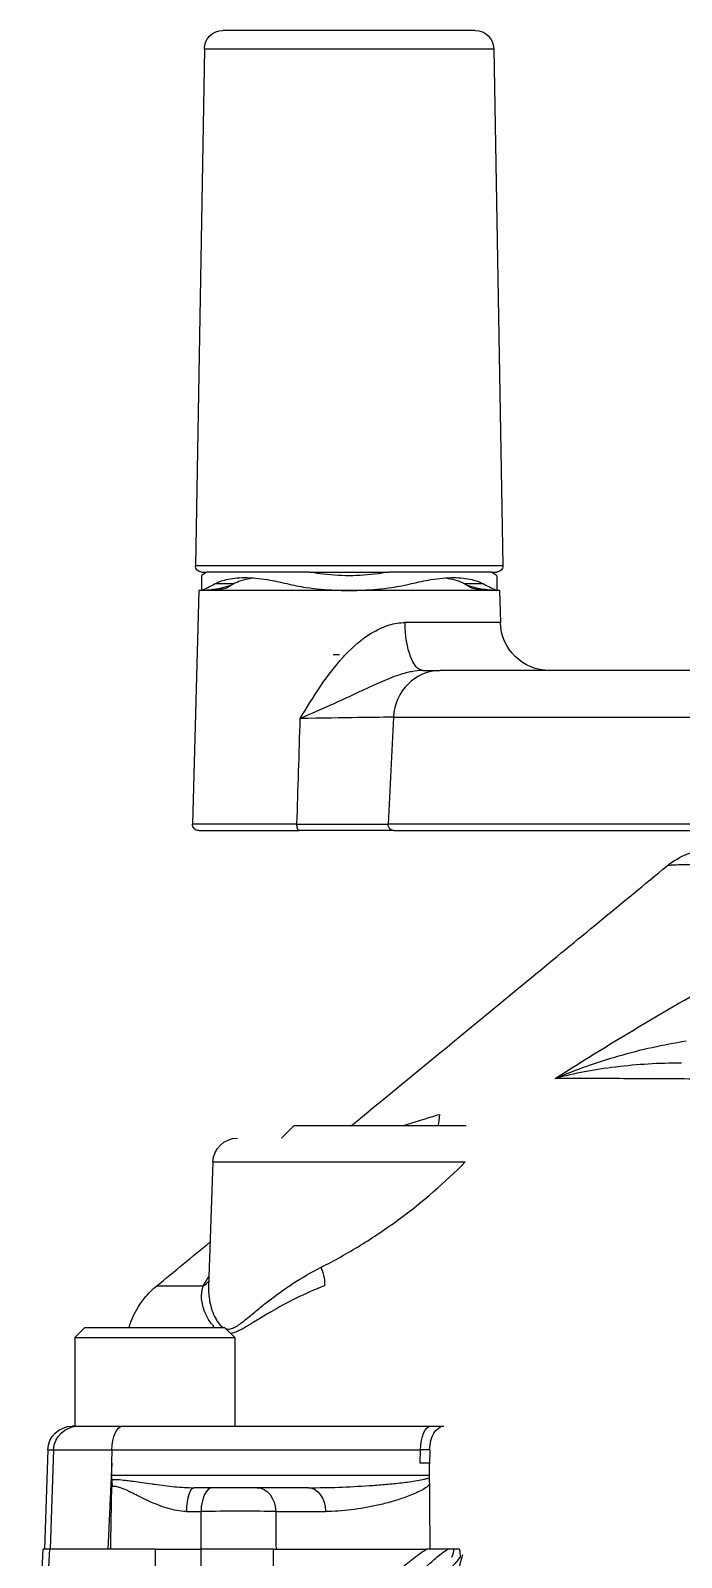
# Model space of a CAD drawing. Header units: millimetres. Extents: x 553637 to 584936, y 5008 to 53898.
# Drawn here: x 559825.5 to 559878.4, y 33352.8 to 33476.9 of the extents above; entities that cross this region are included whole.
import ezdxf

# ---------------------------------------------------------------- set-up
doc = ezdxf.new("R2010")
doc.units = ezdxf.units.MM
doc.header["$LTSCALE"] = 10
doc.header["$MEASUREMENT"] = 0
doc.layers.add('2', color=2, linetype='Continuous')

msp = doc.modelspace()

# ---------------------------------------------------------------- linework, layer by layer
at = {"layer": '2', "extrusion": (-1, 1.31047e-06, 1.33332e-29)}
for p, q in [((559861.65, 33476.89), (559841.14, 33476.89)), ((559839.64, 33475.41), (559838.91, 33433.39)), ((559839.64, 33475.41), (559863.15, 33475.41)), ((559863.15, 33475.41), (559863.89, 33433.39)), ((559863.89, 33433.39), (559838.91, 33433.39)), ((559839.4, 33432.59), (559839.4, 33431.39)), ((559839.41, 33432.89), (559839.84, 33432.89)), ((559848.17, 33432.89), (559839.84, 33432.89)), ((559848.17, 33432.89), (559854.62, 33432.89)), ((559862.96, 33432.89), (559854.63, 33432.89)), ((559862.96, 33432.89), (559863.39, 33432.89)), ((559863.4, 33432.59), (559863.4, 33431.39)), ((559839.18, 33431.39), (559838.68, 33412.4)), ((559863.62, 33431.39), (559839.18, 33431.39)), ((559840.52, 33431.95), (559842.05, 33431.95)), ((559860.75, 33431.95), (559862.28, 33431.95)), ((559863.62, 33431.39), (559863.69, 33428.78)), ((559863.69, 33428.78), (559855.94, 33428.78)), ((559850.1, 33426.18), (559850.62, 33426.18)), ((559971.92, 33424.89), (559858.8, 33424.89)), ((559855.01, 33421.1), (559975.92, 33421.09)), ((559847.16, 33412.4), (559838.68, 33412.4)), ((559839.18, 33411.89), (559847.33, 33411.89)), ((559976.37, 33412.41), (559854.56, 33412.41)), ((559855.04, 33411.89), (559975.87, 33411.89)), ((559846.9, 33387.89), (559845.9, 33386.89)), ((559860.9, 33387.89), (559846.9, 33387.89)), ((559840.33, 33384.96), (559839.98, 33374.8)), ((559840.33, 33384.96), (559860.83, 33384.96)), ((559829.91, 33371.49), (559829.11, 33370.69)), ((559829.11, 33370.69), (559842.11, 33370.69)), ((559829.11, 33370.69), (559829.11, 33363.49)), ((559841.31, 33371.49), (559829.91, 33371.49)), ((559841.31, 33371.49), (559842.11, 33370.69)), ((559842.11, 33370.69), (559842.11, 33363.49)), ((559829.11, 33363.49), (559828.92, 33363.49)), ((559829.11, 33363.49), (559858.04, 33363.49)), ((559826.92, 33361.56), (559826.64, 33353.49)), ((559826.92, 33361.56), (559857.19, 33361.56)), ((559827.39, 33361.56), (559827.11, 33353.49)), ((559832.11, 33359.52), (559832.12, 33360.49)), ((559832.12, 33360.49), (559832.14, 33361.56)), ((559857.18, 33360.49), (559857.19, 33361.56)), ((559857.95, 33361.56), (559857.93, 33360.39)), ((559857.93, 33360.39), (559857.93, 33360.49)), ((559832.11, 33359.52), (559857.93, 33359.52)), ((559848.1, 33358.49), (559838.82, 33358.49)), ((559838.18, 33356.56), (559839.37, 33356.56)), ((559845.44, 33356.56), (559849.48, 33356.56)), ((559825.52, 33333.75), (559826.55, 33353.49)), ((559826.05, 33333.89), (559827.08, 33353.49)), ((559835.63, 33353.49), (559839.37, 33353.49)), ((559835.63, 33353.49), (559835.63, 33339.14)), ((559845.27, 33353.49), (559857.72, 33353.49))]:
    msp.add_line(p, q, dxfattribs=at)
at = {"layer": '2', "extrusion": (3.3667e-22, 2.56909e-16, -1)}
for centre, radius, start, end in [((-559841.14, 33475.39), 1.5, 1.0001, 90.0001), ((-559861.65, 33475.39), 1.5, 90.0001, 179.0001), ((-559839.41, 33433.39), 0.5, 270.0001, 1.0001), ((-559863.39, 33433.39), 0.5, 179.0001, 270.0001), ((-559838.94, 33451.39), 20, 263.9005, 268.6772), ((-559840.4, 33433.39), 2, 250.6286, 270.0001), ((-559862.4, 33433.39), 2, 270.0001, 289.3716), ((-559863.86, 33451.39), 20, 271.323, 276.0996), ((-559867.69, 33428.89), 4, 270.0001, 358.5001), ((-559839.18, 33412.39), 0.5, 270.0001, 1.5001), ((-559842.33, 33384.89), 2, 2.0001, 90.0001), ((-559828.92, 33361.49), 2, 2.0001, 90.0001), ((-559829.39, 33361.49), 2, 2.0001, 90.0001)]:
    msp.add_arc(centre, radius, start, end, dxfattribs=at)
at = {"layer": '2'}
for centre, major_axis, ratio, start_param, end_param in [((559838.94, 33451.39), (0, 20), 0.707107, 3.174903, 3.347236), ((559863.86, 33451.39), (0, 20), 0.707107, 2.935949, 3.108283), ((559858.8, 33420.89), (0, 4), 0.949526, 0, 1.518436), ((559848.45, 33376.48), (-0.81, 1.83), 0.304343, 3.545906, 4.54082), ((559838.4, 33376.47), (-1.76, 0.95), 0.897197, 2.653546, 2.975479), ((559855.06, 33360.49), (-5, 0), 0.000057, 4.102433, 4.275943), ((559855.09, 33361.49), (-4.98, -0.03), 0.012121, 4.101521, 4.276117), ((559831.33, 33358.53), (0, 2), 0.422722, 4.747296, 5.037355), ((559838.82, 33356.49), (0, 2), 0.318361, 0, 1.53589), ((559840.3, 33356.49), (0, 2), 0.466263, 0, 1.53589), ((560291.43, 33238.07), (-122.18, 434.89), 0.982721, 1.04372, 1.049181)]:
    msp.add_ellipse(centre, major_axis=major_axis, ratio=ratio, start_param=start_param, end_param=end_param, dxfattribs=at)
at = {"layer": '2', "extrusion": (3.3667e-22, 2.56909e-16, -1)}
for centre, major_axis, ratio, start_param, end_param in [((559857.42, 33428.89), (0, -4), 0.369573, 0, 1.544616), ((559847.33, 33412.39), (0, -0.5), 0.333167, 0, 1.596976), ((559855.04, 33412.39), (0, -0.5), 0.94978, 0, 1.623156), ((559857.73, 33388.89), (0, -2), 0.505624, 4.747296, 5.235988), ((559832.98, 33361.49), (0, -2), 0.422722, 1.605703, 3.141593), ((559858.04, 33361.49), (0, -2), 0.422722, 1.605703, 3.141593), ((559859.09, 33361.49), (0, -2), 0.573366, 1.605703, 3.141593), ((559832.53, 33359.49), (0, -1), 0.422722, 1.24583, 1.605703), ((559843.94, 33356.49), (0, -2), 0.747016, 3.141593, 4.677482), ((559848.1, 33356.49), (0, -2), 0.691305, 3.141593, 4.677482)]:
    msp.add_ellipse(centre, major_axis=major_axis, ratio=ratio, start_param=start_param, end_param=end_param, dxfattribs=at)
at = {"layer": '2'}
for points, knots in [([(559839.84, 33432.89), (559839.76, 33432.83), (559839.69, 33432.79), (559839.48, 33432.64), (559839.4, 33432.59), (559839.4, 33432.59)], [5.3476986, 5.3476986, 5.3476986, 5.3476986, 5.4333634, 5.4333634, 5.668013, 5.668013, 5.668013, 5.668013]), ([(559840.52, 33431.95), (559840.77, 33432.08), (559841.07, 33432.19), (559841.85, 33432.38), (559842.36, 33432.44), (559843.47, 33432.44), (559844.09, 33432.38), (559845.26, 33432.19), (559845.79, 33432.08), (559846.33, 33431.95)], [1.478547, 1.478547, 1.478547, 1.478547, 1.6546881, 1.6546881, 1.8893377, 1.8893377, 2.1239872, 2.1239872, 2.3001284, 2.3001284, 2.3001284, 2.3001284]), ([(559854.63, 33432.89), (559854.34, 33432.83), (559854.06, 33432.79), (559852.98, 33432.64), (559852.18, 33432.59), (559850.62, 33432.59), (559849.82, 33432.64), (559848.74, 33432.79), (559848.45, 33432.83), (559848.17, 33432.89)], [5.3476986, 5.3476986, 5.3476986, 5.3476986, 5.4333634, 5.4333634, 5.668013, 5.668013, 5.9026625, 5.9026625, 5.9883273, 5.9883273, 5.9883273, 5.9883273]), ([(559856.46, 33431.95), (559857.01, 33432.08), (559857.54, 33432.19), (559858.71, 33432.38), (559859.33, 33432.44), (559860.44, 33432.44), (559860.95, 33432.38), (559861.73, 33432.19), (559862.02, 33432.08), (559862.28, 33431.95)], [1.478547, 1.478547, 1.478547, 1.478547, 1.6546881, 1.6546881, 1.8893377, 1.8893377, 2.1239872, 2.1239872, 2.3001284, 2.3001284, 2.3001284, 2.3001284]), ([(559863.4, 33432.59), (559863.4, 33432.59), (559863.32, 33432.64), (559863.1, 33432.79), (559863.04, 33432.83), (559862.96, 33432.89)], [5.668013, 5.668013, 5.668013, 5.668013, 5.9026625, 5.9026625, 5.9883273, 5.9883273, 5.9883273, 5.9883273]), ([(559839.41, 33431.4), (559839.42, 33431.4), (559839.43, 33431.41), (559839.52, 33431.45), (559839.68, 33431.52), (559840.08, 33431.72), (559840.29, 33431.82), (559840.52, 33431.95)], [-7.4758351, -7.4758351, -7.4758351, -7.4758351, -7.411833, -7.411833, -7.1824276, -7.1824276, -7.02194, -7.02194, -7.02194, -7.02194]), ([(559841.82, 33431.81), (559841.8, 33431.79), (559841.78, 33431.78), (559841.69, 33431.72), (559841.63, 33431.68), (559841.58, 33431.65)], [9.25811636, 9.25811636, 9.25811636, 9.25811636, 9.28180358, 9.28180358, 9.3529695, 9.3529695, 9.3529695, 9.3529695]), ([(559842.05, 33431.95), (559842.08, 33431.97), (559842.11, 33431.98), (559842.52, 33432.21), (559843.04, 33432.35), (559843.65, 33432.41)], [1.1371203, 1.1371203, 1.1371203, 1.1371203, 1.1627532, 1.1627532, 1.4496067, 1.4496067, 1.4496067, 1.4496067]), ([(559846.33, 33431.95), (559846.83, 33431.82), (559847.36, 33431.72), (559848.7, 33431.52), (559849.52, 33431.45), (559850.5, 33431.41), (559850.71, 33431.4), (559850.93, 33431.4)], [-1.4088325, -1.4088325, -1.4088325, -1.4088325, -1.2483449, -1.2483449, -1.0189395, -1.0189395, -0.9549375, -0.9549375, -0.9549375, -0.9549375]), ([(559850.93, 33431.4), (559851.09, 33431.39), (559851.24, 33431.39), (559851.55, 33431.39), (559851.71, 33431.39), (559851.87, 33431.4)], [9.796272, 9.796272, 9.796272, 9.796272, 9.84275378, 9.84275378, 9.88923555, 9.88923555, 9.88923555, 9.88923555]), ([(559851.87, 33431.4), (559852.09, 33431.4), (559852.3, 33431.41), (559853.27, 33431.45), (559854.09, 33431.52), (559855.43, 33431.72), (559855.97, 33431.82), (559856.46, 33431.95)], [-7.4758351, -7.4758351, -7.4758351, -7.4758351, -7.411833, -7.411833, -7.1824276, -7.1824276, -7.02194, -7.02194, -7.02194, -7.02194]), ([(559859.14, 33432.41), (559859.76, 33432.35), (559860.28, 33432.21), (559860.69, 33431.98), (559860.72, 33431.97), (559860.75, 33431.95)], [1.6484329, 1.6484329, 1.6484329, 1.6484329, 1.9352865, 1.9352865, 1.9609194, 1.9609194, 1.9609194, 1.9609194]), ([(559861.21, 33431.65), (559861.17, 33431.68), (559861.11, 33431.72), (559861.02, 33431.78), (559861, 33431.79), (559860.97, 33431.81)], [9.72242731, 9.72242731, 9.72242731, 9.72242731, 9.79359324, 9.79359324, 9.81728045, 9.81728045, 9.81728045, 9.81728045]), ([(559862.28, 33431.95), (559862.51, 33431.82), (559862.71, 33431.72), (559863.12, 33431.52), (559863.28, 33431.45), (559863.37, 33431.41), (559863.38, 33431.4), (559863.39, 33431.4)], [-1.4088325, -1.4088325, -1.4088325, -1.4088325, -1.2483449, -1.2483449, -1.0189395, -1.0189395, -0.9549375, -0.9549375, -0.9549375, -0.9549375]), ([(559847.43, 33420.99), (559847.94, 33421.85), (559848.47, 33422.71), (559849.04, 33423.55), (559849.07, 33423.6), (559849.11, 33423.66), (559849.15, 33423.72), (559849.69, 33424.5), (559850.26, 33425.25), (559850.89, 33425.95), (559850.96, 33426.03), (559851.03, 33426.11), (559851.11, 33426.18), (559851.73, 33426.84), (559852.41, 33427.44), (559853.18, 33427.91), (559853.25, 33427.95), (559853.33, 33428), (559853.41, 33428.04), (559853.81, 33428.27), (559854.24, 33428.46), (559854.67, 33428.59), (559855.09, 33428.71), (559855.51, 33428.78), (559855.94, 33428.78)], [0, 0, 0, 0, 0.00302805, 0.00302805, 0.00302805, 0.00323898, 0.00323898, 0.00323898, 0.00605611, 0.00605611, 0.00605611, 0.00638061, 0.00638061, 0.00638061, 0.00908416, 0.00908416, 0.00908416, 0.009356, 0.009356, 0.009356, 0.01075366, 0.01075366, 0.01075366, 0.01211222, 0.01211222, 0.01211222, 0.01211222]), ([(559857.42, 33424.89), (559857.1, 33424.89), (559856.78, 33424.85), (559856.47, 33424.79), (559856.32, 33424.76), (559856.17, 33424.73), (559856.02, 33424.69), (559855.82, 33424.64), (559855.63, 33424.58), (559855.44, 33424.52), (559855.19, 33424.44), (559854.94, 33424.34), (559854.7, 33424.25), (559854.17, 33424.04), (559853.67, 33423.81), (559853.18, 33423.59), (559852.87, 33423.45), (559852.57, 33423.31), (559852.27, 33423.17), (559851.69, 33422.9), (559851.11, 33422.62), (559850.53, 33422.36), (559850.32, 33422.26), (559850.11, 33422.16), (559849.89, 33422.07), (559849.09, 33421.71), (559848.26, 33421.35), (559847.43, 33420.99)], [0, 0, 0, 0, 0.00095483, 0.00095483, 0.00095483, 0.00141525, 0.00141525, 0.00141525, 0.00202087, 0.00202087, 0.00202087, 0.0028305, 0.0028305, 0.0028305, 0.00458613, 0.00458613, 0.00458613, 0.005661, 0.005661, 0.005661, 0.00774771, 0.00774771, 0.00774771, 0.0084915, 0.0084915, 0.0084915, 0.011322, 0.011322, 0.011322, 0.011322]), ([(559855.01, 33421.1), (559854.72, 33421.09), (559854.33, 33421.09), (559853.84, 33421.08), (559853.84, 33421.08), (559853.84, 33421.08), (559853.83, 33421.08), (559853.35, 33421.08), (559852.77, 33421.07), (559852.12, 33421.06), (559852.11, 33421.06), (559852.1, 33421.06), (559852.09, 33421.06), (559850.79, 33421.04), (559849.19, 33421.02), (559847.43, 33420.99)], [0, 0, 0, 0, 0.00276901, 0.00276901, 0.00276901, 0.00278914, 0.00278914, 0.00278914, 0.00553802, 0.00553802, 0.00553802, 0.00557819, 0.00557819, 0.00557819, 0.01107604, 0.01107604, 0.01107604, 0.01107604]), ([(559847.16, 33412.4), (559848.03, 33412.4), (559848.84, 33412.4), (559849.61, 33412.4), (559850.38, 33412.41), (559851.1, 33412.41), (559851.74, 33412.41), (559853.01, 33412.41), (559853.99, 33412.41), (559854.56, 33412.41)], [0, 0, 0, 0, 0.00275216, 0.00275216, 0.00275216, 0.00551384, 0.00551384, 0.00551384, 0.01102767, 0.01102767, 0.01102767, 0.01102767]), ([(559855.04, 33411.89), (559854.89, 33411.89), (559854.71, 33411.89), (559854.51, 33411.89), (559854.32, 33411.89), (559854.09, 33411.89), (559853.85, 33411.89), (559853.35, 33411.89), (559852.77, 33411.89), (559852.1, 33411.89), (559851.43, 33411.89), (559850.69, 33411.89), (559849.89, 33411.89), (559849.89, 33411.89), (559849.88, 33411.89), (559849.88, 33411.89), (559849.48, 33411.89), (559849.07, 33411.89), (559848.65, 33411.89), (559848.22, 33411.89), (559847.78, 33411.89), (559847.33, 33411.89)], [0, 0, 0, 0, 0.00141786, 0.00141786, 0.00141786, 0.00283573, 0.00283573, 0.00283573, 0.00567146, 0.00567146, 0.00567146, 0.00850719, 0.00850719, 0.00850719, 0.00852132, 0.00852132, 0.00852132, 0.00992505, 0.00992505, 0.00992505, 0.01134291, 0.01134291, 0.01134291, 0.01134291]), ([(559877.24, 33409.02), (559877.74, 33409.43), (559878.31, 33409.76), (559879.52, 33410.22), (559880.16, 33410.35), (559880.88, 33410.38), (559880.96, 33410.39), (559881.05, 33410.39)], [0, 0, 0, 0, 1.945729, 1.945729, 3.856344, 3.856344, 4.114492, 4.114492, 4.114492, 4.114492]), ([(559851.56, 33387.89), (559856.45, 33391.91), (559861.34, 33395.93), (559869.9, 33402.98), (559873.57, 33406), (559877.24, 33409.02)], [20.735702, 20.735702, 20.735702, 20.735702, 40.000001, 40.000001, 54.461567, 54.461567, 54.461567, 54.461567]), ([(559902.96, 33408.98), (559900.83, 33409.01), (559898.75, 33409.04), (559896.79, 33409.06), (559896.4, 33409.06), (559896.02, 33409.06), (559895.64, 33409.07), (559894.85, 33409.08), (559894.09, 33409.08), (559893.33, 33409.09), (559892.99, 33409.09), (559892.65, 33409.1), (559892.31, 33409.1), (559891.56, 33409.1), (559890.83, 33409.11), (559890.12, 33409.11), (559889.81, 33409.12), (559889.51, 33409.12), (559889.22, 33409.12), (559888.51, 33409.12), (559887.83, 33409.13), (559887.18, 33409.13), (559886.92, 33409.13), (559886.67, 33409.13), (559886.42, 33409.13), (559885.78, 33409.14), (559885.17, 33409.14), (559884.59, 33409.14), (559884.38, 33409.14), (559884.17, 33409.14), (559883.96, 33409.14), (559883.39, 33409.14), (559882.86, 33409.14), (559882.35, 33409.14), (559881.66, 33409.14), (559881.04, 33409.13), (559880.48, 33409.13), (559880.35, 33409.13), (559880.22, 33409.13), (559880.1, 33409.12), (559879.58, 33409.12), (559879.14, 33409.11), (559878.76, 33409.11), (559878.46, 33409.1), (559878.21, 33409.09), (559878, 33409.08), (559877.94, 33409.08), (559877.88, 33409.08), (559877.83, 33409.08), (559877.64, 33409.07), (559877.49, 33409.06), (559877.39, 33409.05), (559877.37, 33409.05), (559877.35, 33409.04), (559877.33, 33409.04), (559877.28, 33409.03), (559877.25, 33409.03), (559877.24, 33409.02)], [0.00000017, 0.00000017, 0.00000017, 0.00000017, 0.00671843, 0.00671843, 0.00671843, 0.00804854, 0.00804854, 0.00804854, 0.01080792, 0.01080792, 0.01080792, 0.01207281, 0.01207281, 0.01207281, 0.01488936, 0.01488936, 0.01488936, 0.01609707, 0.01609707, 0.01609707, 0.01897623, 0.01897623, 0.01897623, 0.02012134, 0.02012134, 0.02012134, 0.02305566, 0.02305566, 0.02305566, 0.02414561, 0.02414561, 0.02414561, 0.02713462, 0.02713462, 0.02713462, 0.031217, 0.031217, 0.031217, 0.03219415, 0.03219415, 0.03219415, 0.03621842, 0.03621842, 0.03621842, 0.03938115, 0.03938115, 0.03938115, 0.04024268, 0.04024268, 0.04024268, 0.04347675, 0.04347675, 0.04347675, 0.04426695, 0.04426695, 0.04426695, 0.04643736, 0.04643736, 0.04643736, 0.04643736]), ([(559868.14, 33391.74), (559868.97, 33392.1), (559869.83, 33392.44), (559870.7, 33392.74), (559871.56, 33393.05), (559872.43, 33393.33), (559873.32, 33393.58), (559875.1, 33394.09), (559876.92, 33394.5), (559878.78, 33394.79)], [0, 0, 0, 0, 0.00281548, 0.00281548, 0.00281548, 0.00562772, 0.00562772, 0.00562772, 0.01125545, 0.01125545, 0.01125545, 0.01125545]), ([(559878.4, 33392.99), (559876.57, 33392.99), (559874.8, 33392.88), (559873.09, 33392.67), (559873.07, 33392.67), (559873.06, 33392.67), (559873.05, 33392.67), (559872.19, 33392.56), (559871.36, 33392.44), (559870.53, 33392.28), (559869.72, 33392.13), (559868.91, 33391.95), (559868.14, 33391.74)], [0, 0, 0, 0, 0.00568702, 0.00568702, 0.00568702, 0.00572796, 0.00572796, 0.00572796, 0.00856318, 0.00856318, 0.00856318, 0.01137404, 0.01137404, 0.01137404, 0.01137404]), ([(559855.72, 33387.89), (559855.89, 33387.94), (559856.05, 33387.99), (559856.22, 33388.05), (559856.3, 33388.07), (559856.38, 33388.09), (559856.45, 33388.12), (559856.8, 33388.23), (559857.15, 33388.34), (559857.49, 33388.44), (559857.91, 33388.57), (559858.33, 33388.7), (559858.74, 33388.82)], [0.000000017, 0.000000017, 0.000000017, 0.000000017, 0.000579321, 0.000579321, 0.000579321, 0.000842033, 0.000842033, 0.000842033, 0.002032738, 0.002032738, 0.002032738, 0.003486138, 0.003486138, 0.003486138, 0.003486138]), ([(559849.14, 33376.41), (559850.21, 33376.95), (559851.27, 33377.55), (559852.32, 33378.19), (559853.37, 33378.84), (559854.41, 33379.54), (559855.41, 33380.27), (559857.4, 33381.74), (559859.23, 33383.32), (559860.83, 33384.96)], [0, 0, 0, 0, 0.00370537, 0.00370537, 0.00370537, 0.00741074, 0.00741074, 0.00741074, 0.01482148, 0.01482148, 0.01482148, 0.01482148]), ([(559841.39, 33371.41), (559841.4, 33371.4), (559841.41, 33371.4), (559841.42, 33371.4), (559841.48, 33371.39), (559841.53, 33371.38), (559841.59, 33371.38), (559841.7, 33371.38), (559841.82, 33371.41), (559841.94, 33371.46), (559842.06, 33371.5), (559842.18, 33371.57), (559842.31, 33371.65), (559842.31, 33371.65), (559842.32, 33371.65), (559842.32, 33371.65), (559842.45, 33371.73), (559842.58, 33371.83), (559842.71, 33371.93), (559842.84, 33372.02), (559842.96, 33372.13), (559843.09, 33372.23), (559843.1, 33372.24), (559843.1, 33372.24), (559843.11, 33372.24), (559843.24, 33372.35), (559843.38, 33372.47), (559843.52, 33372.58), (559843.66, 33372.7), (559843.81, 33372.82), (559843.95, 33372.94), (559844.24, 33373.18), (559844.54, 33373.42), (559844.85, 33373.66), (559844.85, 33373.66), (559844.86, 33373.66), (559844.86, 33373.67), (559845.17, 33373.91), (559845.5, 33374.15), (559845.83, 33374.39), (559846.16, 33374.63), (559846.51, 33374.87), (559846.86, 33375.1), (559847.58, 33375.56), (559848.33, 33376), (559849.14, 33376.41)], [0.01086028, 0.01086028, 0.01086028, 0.01086028, 0.01092606, 0.01092606, 0.01092606, 0.01127851, 0.01127851, 0.01127851, 0.01198342, 0.01198342, 0.01198342, 0.01266604, 0.01266604, 0.01266604, 0.01268833, 0.01268833, 0.01268833, 0.01339323, 0.01339323, 0.01339323, 0.01406999, 0.01406999, 0.01406999, 0.01409814, 0.01409814, 0.01409814, 0.01480305, 0.01480305, 0.01480305, 0.01550795, 0.01550795, 0.01550795, 0.01690413, 0.01690413, 0.01690413, 0.01691777, 0.01691777, 0.01691777, 0.01832758, 0.01832758, 0.01832758, 0.0197374, 0.0197374, 0.0197374, 0.02255703, 0.02255703, 0.02255703, 0.02255703]), ([(559833.51, 33371.49), (559833.56, 33371.65), (559833.61, 33371.8), (559833.93, 33372.66), (559834.31, 33373.32), (559835.08, 33374.26), (559835.41, 33374.6), (559835.77, 33374.89)], [1.779825, 1.779825, 1.779825, 1.779825, 2.279988, 2.279988, 4.517905, 4.517905, 5.938484, 5.938484, 5.938484, 5.938484]), ([(559835.77, 33374.89), (559835.77, 33374.89), (559835.8, 33374.89), (559835.87, 33374.89), (559835.93, 33374.89), (559836.02, 33374.89), (559836.14, 33374.89), (559836.22, 33374.89), (559836.32, 33374.9), (559836.44, 33374.9), (559836.69, 33374.9), (559837.01, 33374.9), (559837.41, 33374.9), (559837.44, 33374.9), (559837.47, 33374.9), (559837.5, 33374.9), (559837.94, 33374.9), (559838.46, 33374.9), (559839.06, 33374.9), (559839.22, 33374.9), (559839.38, 33374.9), (559839.55, 33374.9)], [0.10034932, 0.10034932, 0.10034932, 0.10034932, 0.10386921, 0.10386921, 0.10386921, 0.10716714, 0.10716714, 0.10716714, 0.1095749, 0.1095749, 0.1095749, 0.11482193, 0.11482193, 0.11482193, 0.11526039, 0.11526039, 0.11526039, 0.12094944, 0.12094944, 0.12094944, 0.12247673, 0.12247673, 0.12247673, 0.12247673]), ([(559840.5, 33371.49), (559840.47, 33371.52), (559840.43, 33371.56), (559840.39, 33371.6), (559840.39, 33371.61), (559840.38, 33371.62), (559840.37, 33371.63), (559840.3, 33371.71), (559840.24, 33371.78), (559840.18, 33371.86), (559839.99, 33372.13), (559839.83, 33372.42), (559839.71, 33372.7), (559839.7, 33372.72), (559839.7, 33372.73), (559839.69, 33372.74), (559839.54, 33373.11), (559839.45, 33373.48), (559839.42, 33373.84), (559839.42, 33373.85), (559839.42, 33373.86), (559839.42, 33373.86), (559839.4, 33374.23), (559839.44, 33374.58), (559839.55, 33374.9)], [0.014173092, 0.014173092, 0.014173092, 0.014173092, 0.014517239, 0.014517239, 0.014517239, 0.01460433, 0.01460433, 0.01460433, 0.015243101, 0.015243101, 0.015243101, 0.017420687, 0.017420687, 0.017420687, 0.017506438, 0.017506438, 0.017506438, 0.020324135, 0.020324135, 0.020324135, 0.020377888, 0.020377888, 0.020377888, 0.023227559, 0.023227559, 0.023227559, 0.023227559]), ([(559839.98, 33374.8), (559839.96, 33374.42), (559840, 33374.04), (559840.07, 33373.65), (559840.07, 33373.64), (559840.07, 33373.64), (559840.07, 33373.63), (559840.12, 33373.4), (559840.18, 33373.16), (559840.26, 33372.92), (559840.34, 33372.68), (559840.44, 33372.45), (559840.56, 33372.23), (559840.57, 33372.23), (559840.57, 33372.22), (559840.57, 33372.21), (559840.63, 33372.11), (559840.69, 33372.01), (559840.76, 33371.92), (559840.83, 33371.82), (559840.91, 33371.72), (559840.99, 33371.65), (559841, 33371.64), (559841, 33371.64), (559841, 33371.63), (559841.07, 33371.58), (559841.13, 33371.53), (559841.2, 33371.49)], [0.003378088, 0.003378088, 0.003378088, 0.003378088, 0.005639256, 0.005639256, 0.005639256, 0.00566307, 0.00566307, 0.00566307, 0.00704907, 0.00704907, 0.00704907, 0.008458884, 0.008458884, 0.008458884, 0.008500276, 0.008500276, 0.008500276, 0.009163792, 0.009163792, 0.009163792, 0.009868699, 0.009868699, 0.009868699, 0.009905368, 0.009905368, 0.009905368, 0.010421583, 0.010421583, 0.010421583, 0.010421583]), ([(559849.41, 33374.9), (559848.59, 33374.58), (559847.82, 33374.24), (559847.09, 33373.88), (559847.08, 33373.87), (559847.06, 33373.86), (559847.05, 33373.86), (559846.33, 33373.5), (559845.65, 33373.13), (559845.01, 33372.76), (559844.99, 33372.74), (559844.97, 33372.73), (559844.95, 33372.72), (559844.62, 33372.53), (559844.31, 33372.34), (559844, 33372.15), (559843.85, 33372.06), (559843.7, 33371.97), (559843.55, 33371.88), (559843.42, 33371.8), (559843.29, 33371.72), (559843.17, 33371.65), (559843.15, 33371.64), (559843.13, 33371.63), (559843.12, 33371.62), (559842.97, 33371.53), (559842.84, 33371.45), (559842.7, 33371.38), (559842.57, 33371.31), (559842.45, 33371.25), (559842.33, 33371.19), (559842.32, 33371.19), (559842.31, 33371.18), (559842.3, 33371.18), (559842.16, 33371.12), (559842.03, 33371.07), (559841.91, 33371.04), (559841.87, 33371.03), (559841.83, 33371.02), (559841.79, 33371.01)], [0, 0, 0, 0, 0.00284687, 0.00284687, 0.00284687, 0.00290345, 0.00290345, 0.00290345, 0.00571858, 0.00571858, 0.00571858, 0.0058069, 0.0058069, 0.0058069, 0.00725862, 0.00725862, 0.00725862, 0.00798448, 0.00798448, 0.00798448, 0.00862426, 0.00862426, 0.00862426, 0.00871034, 0.00871034, 0.00871034, 0.00943621, 0.00943621, 0.00943621, 0.0101032, 0.0101032, 0.0101032, 0.01016207, 0.01016207, 0.01016207, 0.01088793, 0.01088793, 0.01088793, 0.01112237, 0.01112237, 0.01112237, 0.01112237]), ([(559848.1, 33358.49), (559848.91, 33358.49), (559849.73, 33358.5), (559850.55, 33358.53), (559851.38, 33358.56), (559852.2, 33358.61), (559853.03, 33358.66), (559853.44, 33358.69), (559853.86, 33358.72), (559854.27, 33358.76), (559854.69, 33358.79), (559855.1, 33358.83), (559855.52, 33358.88), (559855.73, 33358.9), (559855.94, 33358.93), (559856.14, 33358.95), (559856.35, 33358.98), (559856.56, 33359.01), (559856.77, 33359.04), (559856.98, 33359.08), (559857.18, 33359.11), (559857.39, 33359.16), (559857.49, 33359.18), (559857.59, 33359.21), (559857.7, 33359.23), (559857.78, 33359.26), (559857.86, 33359.28), (559857.94, 33359.32)], [0, 0, 0, 0, 0.00287049, 0.00287049, 0.00287049, 0.00574097, 0.00574097, 0.00574097, 0.00717621, 0.00717621, 0.00717621, 0.00861146, 0.00861146, 0.00861146, 0.00932908, 0.00932908, 0.00932908, 0.0100467, 0.0100467, 0.0100467, 0.01076432, 0.01076432, 0.01076432, 0.01112313, 0.01112313, 0.01112313, 0.01141077, 0.01141077, 0.01141077, 0.01141077]), ([(559832.13, 33359.17), (559832.4, 33359.17), (559832.67, 33359.15), (559832.94, 33359.13), (559833.07, 33359.11), (559833.21, 33359.1), (559833.34, 33359.08), (559833.48, 33359.07), (559833.61, 33359.05), (559833.75, 33359.03), (559833.8, 33359.03), (559833.85, 33359.02), (559833.9, 33359.01), (559834.12, 33358.98), (559834.34, 33358.95), (559834.57, 33358.92), (559834.84, 33358.88), (559835.12, 33358.84), (559835.4, 33358.8), (559835.46, 33358.79), (559835.52, 33358.78), (559835.59, 33358.77), (559836.13, 33358.7), (559836.68, 33358.63), (559837.24, 33358.57), (559837.76, 33358.52), (559838.28, 33358.49), (559838.82, 33358.49)], [0, 0, 0, 0, 0.000883329, 0.000883329, 0.000883329, 0.001324993, 0.001324993, 0.001324993, 0.001766658, 0.001766658, 0.001766658, 0.001929781, 0.001929781, 0.001929781, 0.002649987, 0.002649987, 0.002649987, 0.003533315, 0.003533315, 0.003533315, 0.00373438, 0.00373438, 0.00373438, 0.005459442, 0.005459442, 0.005459442, 0.007066631, 0.007066631, 0.007066631, 0.007066631]), ([(559838.18, 33356.56), (559837.66, 33356.56), (559837.15, 33356.66), (559836.64, 33356.82), (559836.63, 33356.82), (559836.62, 33356.82), (559836.62, 33356.82), (559836.11, 33356.98), (559835.61, 33357.19), (559835.12, 33357.41), (559835.11, 33357.42), (559835.11, 33357.42), (559835.1, 33357.42), (559834.86, 33357.53), (559834.61, 33357.65), (559834.37, 33357.77), (559834.25, 33357.83), (559834.13, 33357.89), (559834.01, 33357.95), (559833.89, 33358.01), (559833.77, 33358.07), (559833.65, 33358.13), (559833.41, 33358.25), (559833.16, 33358.37), (559832.92, 33358.45), (559832.86, 33358.48), (559832.8, 33358.5), (559832.73, 33358.51), (559832.64, 33358.54), (559832.55, 33358.56), (559832.46, 33358.58), (559832.41, 33358.58), (559832.36, 33358.59), (559832.32, 33358.59), (559832.27, 33358.6), (559832.22, 33358.6), (559832.17, 33358.6)], [0, 0, 0, 0, 0.001604056, 0.001604056, 0.001604056, 0.00162761, 0.00162761, 0.00162761, 0.003238233, 0.003238233, 0.003238233, 0.003255219, 0.003255219, 0.003255219, 0.004069024, 0.004069024, 0.004069024, 0.004475926, 0.004475926, 0.004475926, 0.004882829, 0.004882829, 0.004882829, 0.005696633, 0.005696633, 0.005696633, 0.005900085, 0.005900085, 0.005900085, 0.006205261, 0.006205261, 0.006205261, 0.00635785, 0.00635785, 0.00635785, 0.006510438, 0.006510438, 0.006510438, 0.006510438]), ([(559857.94, 33358.72), (559857.66, 33358.47), (559857.34, 33358.3), (559857.02, 33358.15), (559856.66, 33357.97), (559856.29, 33357.83), (559855.93, 33357.7), (559855.57, 33357.56), (559855.2, 33357.45), (559854.83, 33357.35), (559854.47, 33357.24), (559854.1, 33357.15), (559853.74, 33357.07), (559853.01, 33356.9), (559852.29, 33356.78), (559851.58, 33356.69), (559850.87, 33356.6), (559850.17, 33356.56), (559849.48, 33356.56)], [0.00015345, 0.00015345, 0.00015345, 0.00015345, 0.00144445, 0.00144445, 0.00144445, 0.0028889, 0.0028889, 0.0028889, 0.00433335, 0.00433335, 0.00433335, 0.0057778, 0.0057778, 0.0057778, 0.00866671, 0.00866671, 0.00866671, 0.01155561, 0.01155561, 0.01155561, 0.01155561]), ([(559835.63, 33353.49), (559834.97, 33353.49), (559834.32, 33353.49), (559833.05, 33353.49), (559832.43, 33353.49), (559830.84, 33353.49), (559829.95, 33353.49), (559828.48, 33353.49), (559827.91, 33353.49), (559827.24, 33353.49), (559827.08, 33353.49), (559827.08, 33353.49)], [0, 0, 0, 0, 0.196384, 0.196384, 0.392758, 0.392758, 0.726747, 0.726747, 1.061208, 1.061208, 1.346629, 1.346629, 1.346629, 1.346629]), ([(559845.27, 33353.49), (559844.91, 33353.49), (559844.49, 33353.49), (559843.55, 33353.49), (559843.04, 33353.49), (559841.99, 33353.49), (559841.44, 33353.49), (559840.37, 33353.49), (559839.85, 33353.49), (559839.37, 33353.49)], [0, 0, 0, 0, 0.1612874, 0.1612874, 0.3223962, 0.3223962, 0.4838567, 0.4838567, 0.6454765, 0.6454765, 0.6454765, 0.6454765]), ([(559857.72, 33353.49), (559857.31, 33353.24), (559856.92, 33352.96), (559856.55, 33352.67), (559856.34, 33352.5), (559856.14, 33352.34), (559855.94, 33352.17), (559855.41, 33351.71), (559854.9, 33351.24), (559854.4, 33350.75), (559854.37, 33350.72), (559854.34, 33350.69), (559854.31, 33350.66), (559853.27, 33349.61), (559852.29, 33348.49), (559851.37, 33347.32)], [0, 0, 0, 0, 0.1163459, 0.1163459, 0.1163459, 0.1806733, 0.1806733, 0.1806733, 0.3509431, 0.3509431, 0.3509431, 0.3613465, 0.3613465, 0.3613465, 0.7226931, 0.7226931, 0.7226931, 0.7226931]), ([(559852.64, 33346.67), (559853.18, 33347.3), (559853.72, 33347.92), (559854.26, 33348.53), (559854.46, 33348.74), (559854.65, 33348.95), (559854.84, 33349.16), (559855.2, 33349.56), (559855.56, 33349.95), (559855.93, 33350.33), (559856.25, 33350.67), (559856.58, 33351.01), (559856.92, 33351.34), (559857.16, 33351.58), (559857.4, 33351.82), (559857.64, 33352.05), (559857.93, 33352.32), (559858.23, 33352.59), (559858.53, 33352.84), (559858.69, 33352.98), (559858.86, 33353.11), (559859.03, 33353.24), (559859.16, 33353.33), (559859.3, 33353.42), (559859.43, 33353.49)], [0.1422618, 0.1422618, 0.1422618, 0.1422618, 0.3566972, 0.3566972, 0.3566972, 0.4315289, 0.4315289, 0.4315289, 0.5711326, 0.5711326, 0.5711326, 0.6957149, 0.6957149, 0.6957149, 0.785568, 0.785568, 0.785568, 0.8927857, 0.8927857, 0.8927857, 0.952768, 0.952768, 0.952768, 1, 1, 1, 1]), ([(559859.43, 33353.49), (559859.3, 33353.49), (559859.16, 33353.49), (559858.89, 33353.49), (559858.75, 33353.49), (559858.25, 33353.49), (559858.01, 33353.49), (559857.72, 33353.49)], [0.0000077, 0.0000077, 0.0000077, 0.0000077, 0.0460006, 0.0460006, 0.104369, 0.104369, 0.2106394, 0.2106394, 0.2106394, 0.2106394]), ([(559859.87, 33353.49), (559859.79, 33353.49), (559859.71, 33353.49), (559859.57, 33353.49), (559859.5, 33353.49), (559859.43, 33353.49)], [0.00000901, 0.00000901, 0.00000901, 0.00000901, 0.02541512, 0.02541512, 0.05050521, 0.05050521, 0.05050521, 0.05050521]), ([(559860.38, 33353.49), (559860.3, 33353.49), (559860.21, 33353.49), (559860.03, 33353.49), (559859.95, 33353.49), (559859.87, 33353.49)], [0.00000091, 0.00000091, 0.00000091, 0.00000091, 0.02910445, 0.02910445, 0.06238865, 0.06238865, 0.06238865, 0.06238865]), ([(559860.44, 33352.86), (559860.32, 33352.72), (559860.2, 33352.57), (559859.89, 33352.2), (559859.7, 33351.97), (559859.51, 33351.75)], [-0.1749773, -0.1749773, -0.1749773, -0.1749773, -0.1155453, -0.1155453, -0.0259438, -0.0259438, -0.0259438, -0.0259438])]:
    msp.add_open_spline(points, degree=3, knots=knots, dxfattribs=at)
for points, degree in [([(559839.4, 33431.39), (559839.4, 33431.39), (559839.4, 33431.39), (559839.41, 33431.4)], 3), ([(559841.06, 33431.5), (559841.06, 33431.5), (559841.3, 33431.56), (559841.58, 33431.65)], 3), ([(559842.05, 33431.95), (559841.96, 33431.9), (559841.89, 33431.85), (559841.82, 33431.81)], 3), ([(559860.97, 33431.81), (559860.91, 33431.85), (559860.83, 33431.9), (559860.75, 33431.95)], 3), ([(559861.21, 33431.65), (559861.5, 33431.56), (559861.74, 33431.5), (559861.74, 33431.5)], 3), ([(559863.39, 33431.4), (559863.4, 33431.39), (559863.4, 33431.39), (559863.4, 33431.39)], 3), ([(559857.42, 33424.89), (559857.98, 33424.89), (559858.45, 33424.89), (559858.8, 33424.89)], 3), ([(559847.16, 33412.4), (559847.25, 33415.26), (559847.34, 33418.13), (559847.43, 33420.99)], 3), ([(559855.01, 33421.1), (559854.86, 33418.2), (559854.71, 33415.31), (559854.56, 33412.41)], 3), ([(559868.14, 33391.74), (559872.95, 33394.8), (559882.73, 33400.68), (559892.97, 33405.65), (559898.34, 33407.63)], 3), ([(559891.25, 33391.6), (559889.02, 33391.62), (559884.63, 33391.66), (559878.56, 33391.7), (559872.94, 33391.73), (559869.67, 33391.74), (559868.14, 33391.74)], 3), ([(559835.78, 33374.89), (559837.22, 33376.08), (559838.66, 33377.27), (559840.1, 33378.46)], 3), ([(559839.55, 33374.9), (559839.68, 33375.13), (559839.83, 33375.37), (559840, 33375.62)], 3), ([(559839.98, 33374.8), (559839.98, 33374.8), (559839.98, 33374.8), (559839.98, 33374.8)], 3), ([(559858.04, 33363.49), (559858.41, 33363.49), (559858.76, 33363.49), (559859.09, 33363.49)], 3), ([(559832.12, 33360.49), (559831.96, 33357.04), (559831.8, 33353.49)], 2), ([(559857.99, 33353.49), (559857.97, 33355.79), (559857.95, 33358.09), (559857.93, 33360.39)], 3), ([(559832.03, 33353.49), (559832.08, 33356.31), (559832.13, 33359.21)], 2), ([(559845.44, 33356.56), (559844.69, 33356.57), (559842.66, 33356.58), (559840.36, 33356.57), (559839.37, 33356.56)], 3), ([(559839.37, 33353.49), (559839.37, 33354.51), (559839.37, 33355.53), (559839.37, 33356.56)], 3), ([(559845.44, 33356.56), (559845.44, 33355.53), (559845.45, 33354.51), (559845.46, 33353.49)], 3), ([(559827.08, 33353.49), (559826.73, 33353.49), (559826.55, 33353.49), (559826.55, 33353.49)], 3), ([(559839.36, 33339.57), (559839.37, 33344.21), (559839.37, 33348.85), (559839.37, 33353.49)], 3), ([(559845.07, 33339.72), (559845.14, 33344.31), (559845.2, 33348.9), (559845.27, 33353.49)], 3), ([(559859.87, 33353.49), (559859.92, 33353.33), (559859.82, 33353.07), (559859.73, 33352.82)], 3), ([(559860.44, 33352.86), (559860.44, 33353.07), (559860.43, 33353.27), (559860.38, 33353.49)], 3), ([(559860.6, 33353.05), (559860.6, 33353.05), (559860.6, 33353.05), (559860.6, 33353.04)], 3)]:
    msp.add_open_spline(points, degree=degree, dxfattribs=at)

doc.saveas('drawing.dxf')
